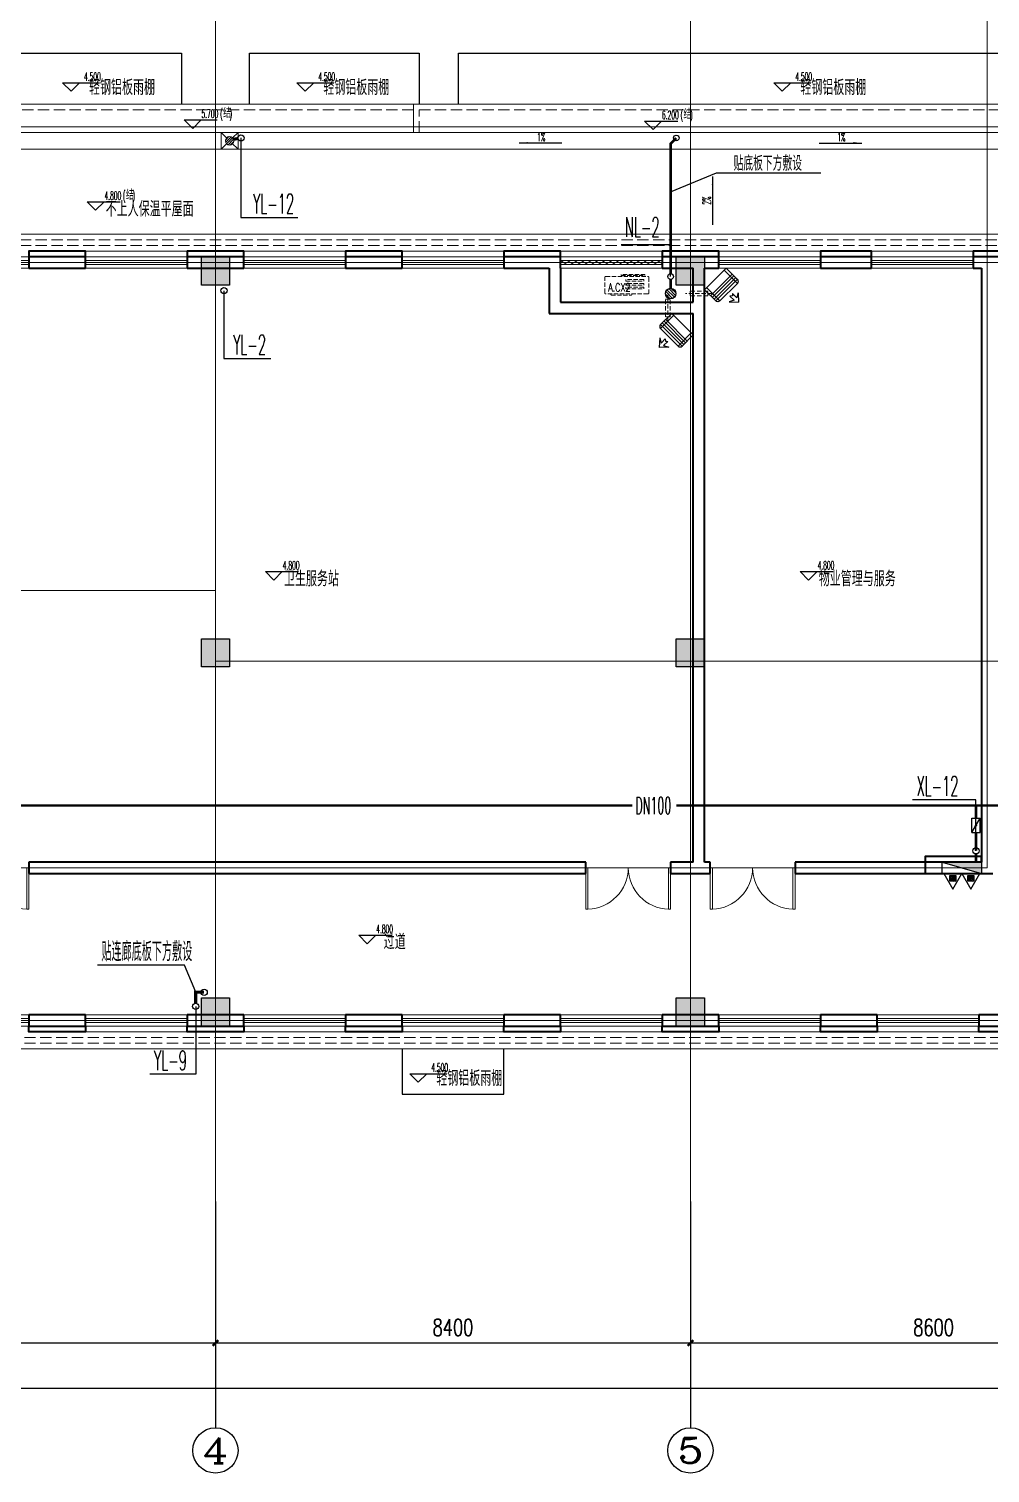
# Model space of a CAD drawing. Extents: x 1031190 to 1725648, y 733081 to 1571294.
# Drawn here: x 1306888 to 1323888, y 1052348 to 1077876 of the extents above; entities that cross this region are included whole.
import ezdxf
from ezdxf.enums import TextEntityAlignment as Align

# ---------------------------------------------------------------- set-up
doc = ezdxf.new("R2010")
doc.units = 0
doc.header["$LTSCALE"] = 1000
doc.header["$MEASUREMENT"] = 0
for name, pattern in [('ACAD_ISO10W100', [18.5, 12, -3, 0.5, -3]), ('DASH', [0.35, 0.25, -0.1]), ('DOTE', [2.42, 2, -0.2, 0.02, -0.2]), ('HIDDEN', [0.375, 0.25, -0.125])]:
    doc.linetypes.add(name, pattern=pattern)
for name, color, linetype in [('A-AC', 8, 'Continuous'), ('AXIS', 3, 'Continuous'), ('AXIS_TEXT', 4, 'Continuous'), ('C-AXIS(轴号)', 3, 'Continuous'), ('C-AXIS-T(字)', 7, 'Continuous'), ('DIM_ELEV', 3, 'Continuous'), ('DIM_SYMB', 3, 'Continuous'), ('DIM_不分区消火栓', 3, 'Continuous'), ('DIM_凝结', 3, 'Continuous'), ('DIM_雨水', 3, 'Continuous'), ('EQUIP_地漏', 7, 'Continuous'), ('EQUIP_消火栓', 7, 'Continuous'), ('EQUIP_灭火器', 7, 'Continuous'), ('PIPE-不分区消火栓', 1, 'X'), ('PIPE-凝结', 150, 'N'), ('PIPE-雨水', 4, 'Y'), ('PUB_TEXT', 4, 'Continuous'), ('S-COLU-HATCH', 30, 'Continuous'), ('S-COLU-LINE1', 6, 'Continuous'), ('TEXT_不分区消火栓', 7, 'Continuous'), ('TWT_LEAD', 3, 'Continuous'), ('VALVE_不分区消火栓', 7, 'Continuous'), ('VPIPE-不分区消火栓', 1, 'X'), ('VPIPE-凝结', 150, 'N'), ('VPIPE-雨水', 4, 'Y'), ('立面', 73, 'Continuous')]:
    doc.layers.add(name, color=color, linetype=linetype)
for name, color, linetype, lineweight in [('DOTE', 19, 'DOTE', 9), ('LVTRY', 1, 'Continuous', 13), ('WALL', 9, 'Continuous', 40), ('WINDOW', 8, 'Continuous', 15), ('z', 6, 'Continuous', 40), ('平面-分水线', 214, 'Continuous', 15), ('平面-排水沟', 86, 'Continuous', 15), ('平面-看线', 45, 'Continuous', 15), ('平面-空调室内机', 8, 'Continuous', 9), ('平面-空调预留孔', 8, 'Continuous', 15)]:
    doc.layers.add(name, color=color, linetype=linetype, lineweight=lineweight)
doc.styles.add('_TCH_AXIS', font='COMPLEX', dxfattribs={"bigfont": 'GBCBIG'})
doc.styles.add('_TCH_DIM', font='SIMPLEX.shx', dxfattribs={"width": 0.6, "oblique": 10, "bigfont": 'hztxt.shx'})
doc.styles.add('_TCH_DIM_T3', font='SIMPLEX', dxfattribs={"width": 0.705882, "bigfont": 'GBCBIG'})
doc.styles.add('_TWT_PIPEDN', font='SIMPLEX.shx', dxfattribs={"width": 0.6, "oblique": 10, "height": 3, "bigfont": 'HZTXT.shx'})
doc.styles.add('_TWT_SERIAL', font='simplex.shx', dxfattribs={"width": 0.6, "oblique": 10, "height": 3.5, "bigfont": 'aadri.shx'})
doc.styles.add('COMPLEX', font='COMPLEX')
doc.styles.get("Standard").update_dxf_attribs({"font": 'gbenor.shx', "bigfont": 'gbcbig.shx'})
doc.linetypes.add('N', pattern='A,3,-0.2,["N",Standard,S=0.25,R=0,X=-0.1,Y=-0.115],-0.2', length=3.4)
doc.linetypes.add('X', pattern='A,3,-0.2,["X",Standard,S=0.25,R=0,X=-0.1,Y=-0.115],-0.25', length=3.45)
doc.linetypes.add('Y', pattern='A,2,-0.2,["Y",Standard,S=0.4,R=0,X=-0.1,Y=-0.115],-0.35', length=2.55)
doc.dimstyles.new('_TCH_ARCH&&100', dxfattribs={"dimtxt": 297.5, "dimasz": 100, "dimexe": 250, "dimexo": 300, "dimgap": 126.25, "dimtad": 1, "dimdec": 0, "dimzin": 0, "dimdsep": 46, "dimtxsty": '_TCH_DIM_T3', "dimblk": 'ARCHTICK', "dimcen": 0.09, "dimclrt": 7, "dimazin": 2, "dimtfac": 1, "dimtdec": 0, "dimtix": 1, "dimtmove": 2, "dimatfit": 3, "dimfxl": 0, "dimtolj": 1, "dimtzin": 0, "dimarcsym": 0})

# ---------------------------------------------------------------- blocks, each defined once
blk = doc.blocks.new('QER5Y5WE3')
for p, q in [((-194, 188), (-1, 388)), ((72, 389), (-156, 153)), ((292, -73), (-90, 296)), ((321, -43), (-61, 326)), ((360, -17), (-29, 359)), ((389, 14), (0, 389)), ((72, 389), (387, 86)), ((236, 408), (404, 419)), ((326, 383), (236, 408)), ((326, 383), (253, 308)), ((297, 307), (253, 308)), ((299, 264), (297, 307)), ((372, 340), (299, 264)), ((399, 251), (372, 340)), ((399, 251), (404, 419)), ((194, -188), (-194, 188)), ((387, 86), (159, -151)), ((388, 13), (194, -188))]:
    blk.add_line(p, q)
for centre, start, end in [((36, 352), 46.0154, 136.0154), ((351, 49), 316.0154, 46.0154)]:
    blk.add_arc(centre, 51.3, start, end)
blk = doc.blocks.new('dongkong')
at = {"layer": '平面-空调预留孔', "linetype": 'HIDDEN', "ltscale": 0.3}
for p, q in [((-603796, 210900), (-603796, 210431)), ((-603836, 210821), (-603836, 210511)), ((-603836, 210821), (-603756, 210821)), ((-603756, 210821), (-603756, 210511))]:
    blk.add_line(p, q, dxfattribs=at)
blk.add_lwpolyline([(-603756, 210511), (-603836, 210511)], dxfattribs=at)
blk = doc.blocks.new('$lvtry$00000171')
for p, q in [((-74, 11), (-11, 74)), ((-70, -27), (27, 70)), ((-53, -53), (53, 53)), ((-27, -70), (70, 27)), ((11, -74), (74, -11))]:
    blk.add_line(p, q)
blk.add_circle((0, 0), 75)
blk.add_point((0, 0))
blk = doc.blocks.new('R5T6Y7TRF')
at = {"layer": '平面-分水线', "elevation": -134}
blk.add_lwpolyline([(392485, -26438), (392785, -26438), (392785, -26738), (392485, -26738)], close=True, dxfattribs=at)
for points in [[(392485, -26438), (392582, -26534)], [(392688, -26534), (392785, -26438)], [(392485, -26738), (392593, -26629)], [(392676, -26629), (392785, -26738)]]:
    blk.add_lwpolyline(points, dxfattribs=at)
at = {"layer": 'LVTRY'}
blk.add_blockref('$lvtry$00000171', (392635, -26588, -134), dxfattribs=at)
blk = doc.blocks.new('ferre')
at = {"layer": '平面-空调预留孔', "linetype": 'DASH', "ltscale": 0.3}
for p, q in [((93393, 115403), (93393, 115393)), ((93766, 115393), (93766, 115403)), ((93403, 115383), (93756, 115383))]:
    blk.add_line(p, q, dxfattribs=at)
blk.add_lwpolyline([(94046, 115403), (93306, 115403, -0.414214), (93286, 115423), (93286, 115693, -0.414214), (93306, 115713), (94046, 115713, -0.414214), (94066, 115693), (94066, 115423, -0.414214)], format="xyb", close=True, dxfattribs=at)
for points in [[(93997, 115743), (93577, 115743), (93577, 115727), (93997, 115727)], [(93975, 115655), (93660, 115655), (93660, 115626), (93975, 115626)], [(93975, 115589), (93660, 115589), (93660, 115560), (93975, 115560)], [(93975, 115523), (93660, 115523), (93660, 115494), (93975, 115494)]]:
    blk.add_lwpolyline(points, close=True, dxfattribs=at)
for centre, start, end in [((93403, 115393), 180, 270), ((93756, 115393), 270, 0)]:
    blk.add_arc(centre, 10, start, end, dxfattribs=at)
at = {"layer": '平面-空调预留孔', "linetype": 'DASH', "ltscale": 0.3, "style": '_TCH_DIM', "width": 0.705882}
blk.add_text('A.CX2', height=146.9, dxfattribs=at).set_placement((93345, 115443))
blk = doc.blocks.new('fergve')
blk.add_blockref('ferre', (25670, -60416))
blk = doc.blocks.new('rewerwer')
at = {"layer": 'S-COLU-HATCH'}
h = blk.add_hatch(color=8, dxfattribs=at)
h.dxf.hatch_style = 1
h.paths.add_polyline_path([(1309938, 1151056), (1310438, 1151056), (1310438, 1150556), (1309938, 1150556)])
h = blk.add_hatch(color=8, dxfattribs=at)
h.dxf.hatch_style = 1
h.paths.add_polyline_path([(1318338, 1151056), (1318838, 1151056), (1318838, 1150556), (1318338, 1150556)])
h = blk.add_hatch(color=8, dxfattribs=at)
h.dxf.hatch_style = 1
h.paths.add_polyline_path([(1309938, 1144306), (1310438, 1144306), (1310438, 1143806), (1309938, 1143806)])
h = blk.add_hatch(color=8, dxfattribs=at)
h.dxf.hatch_style = 1
h.paths.add_polyline_path([(1318338, 1144306), (1318838, 1144306), (1318838, 1143806), (1318338, 1143806)])
h = blk.add_hatch(color=8, dxfattribs=at)
h.dxf.hatch_style = 1
h.paths.add_polyline_path([(1309938, 1137956), (1310438, 1137956), (1310438, 1137456), (1309938, 1137456)])
h = blk.add_hatch(color=8, dxfattribs=at)
h.dxf.hatch_style = 1
h.paths.add_polyline_path([(1318338, 1137956), (1318838, 1137956), (1318838, 1137456), (1318338, 1137456)])
at = {"layer": 'S-COLU-LINE1', "color": 8}
for points in [[(1309938, 1151056), (1310438, 1151056), (1310438, 1150556), (1309938, 1150556)], [(1318338, 1151056), (1318838, 1151056), (1318838, 1150556), (1318338, 1150556)], [(1309938, 1144306), (1310438, 1144306), (1310438, 1143806), (1309938, 1143806)], [(1318338, 1144306), (1318838, 1144306), (1318838, 1143806), (1318338, 1143806)], [(1309938, 1137956), (1310438, 1137956), (1310438, 1137456), (1309938, 1137456)], [(1318338, 1137956), (1318838, 1137956), (1318838, 1137456), (1318338, 1137456)]]:
    blk.add_lwpolyline(points, close=True, dxfattribs=at)
blk = doc.blocks.new('_ArchTick')
at = {"color": 0, "linetype": 'ByBlock', "const_width": 0.4}
blk.add_lwpolyline([(-0.5, -0.5), (0.5, 0.5)], dxfattribs=at)
blk = doc.blocks.new('*D294')
at = {"layer": 'AXIS', "color": 0, "lineweight": -2}
for p, q in [((1293188, 1056848), (1293188, 1053598)), ((1365088, 1056848), (1365088, 1053598)), ((1293188, 1053848), (1365088, 1053848))]:
    blk.add_line(p, q, dxfattribs=at)
at = {"layer": 'Defpoints', "color": 0}
for p in [(1293188, 1057148), (1365088, 1057148), (1365088, 1053848)]:
    blk.add_point(p, dxfattribs=at)
at = {"layer": 'AXIS', "color": 0, "lineweight": -2, "xscale": 100, "yscale": 100, "zscale": 100, "rotation": 180}
blk.add_blockref('_ArchTick', (1293188, 1053848), dxfattribs=at)
at = {"layer": 'AXIS', "color": 0, "lineweight": -2, "xscale": 100, "yscale": 100, "zscale": 100}
blk.add_blockref('_ArchTick', (1365088, 1053848), dxfattribs=at)
at = {"layer": 'AXIS', "color": 7, "insert": (1329138, 1054123), "char_height": 297.5, "attachment_point": 5, "style": '_TCH_DIM_T3'}
blk.add_mtext('\\A1;71900', dxfattribs=at)
blk = doc.blocks.new('*D299')
at = {"layer": 'AXIS', "color": 0, "lineweight": -2}
for p, q in [((1301788, 1056848), (1301788, 1054398)), ((1310188, 1056848), (1310188, 1054398)), ((1301788, 1054648), (1310188, 1054648))]:
    blk.add_line(p, q, dxfattribs=at)
at = {"layer": 'Defpoints', "color": 0}
for p in [(1301788, 1057148), (1310188, 1057148), (1310188, 1054648)]:
    blk.add_point(p, dxfattribs=at)
at = {"layer": 'AXIS', "color": 0, "lineweight": -2, "xscale": 100, "yscale": 100, "zscale": 100, "rotation": 180}
blk.add_blockref('_ArchTick', (1301788, 1054648), dxfattribs=at)
at = {"layer": 'AXIS', "color": 0, "lineweight": -2, "xscale": 100, "yscale": 100, "zscale": 100}
blk.add_blockref('_ArchTick', (1310188, 1054648), dxfattribs=at)
at = {"layer": 'AXIS', "color": 7, "insert": (1305988, 1054923), "char_height": 297.5, "attachment_point": 5, "style": '_TCH_DIM_T3'}
blk.add_mtext('\\A1;8400', dxfattribs=at)
blk = doc.blocks.new('*D300')
at = {"layer": 'AXIS', "color": 0, "lineweight": -2}
for p, q in [((1310188, 1056848), (1310188, 1054398)), ((1318588, 1056848), (1318588, 1054398)), ((1310188, 1054648), (1318588, 1054648))]:
    blk.add_line(p, q, dxfattribs=at)
at = {"layer": 'Defpoints', "color": 0}
for p in [(1310188, 1057148), (1318588, 1057148), (1318588, 1054648)]:
    blk.add_point(p, dxfattribs=at)
at = {"layer": 'AXIS', "color": 0, "lineweight": -2, "xscale": 100, "yscale": 100, "zscale": 100, "rotation": 180}
blk.add_blockref('_ArchTick', (1310188, 1054648), dxfattribs=at)
at = {"layer": 'AXIS', "color": 0, "lineweight": -2, "xscale": 100, "yscale": 100, "zscale": 100}
blk.add_blockref('_ArchTick', (1318588, 1054648), dxfattribs=at)
at = {"layer": 'AXIS', "color": 7, "insert": (1314388, 1054923), "char_height": 297.5, "attachment_point": 5, "style": '_TCH_DIM_T3'}
blk.add_mtext('\\A1;8400', dxfattribs=at)
blk = doc.blocks.new('*D301')
at = {"layer": 'AXIS', "color": 0, "lineweight": -2}
for p, q in [((1318588, 1056848), (1318588, 1054398)), ((1327188, 1056848), (1327188, 1054398)), ((1318588, 1054648), (1327188, 1054648))]:
    blk.add_line(p, q, dxfattribs=at)
at = {"layer": 'Defpoints', "color": 0}
for p in [(1318588, 1057148), (1327188, 1057148), (1327188, 1054648)]:
    blk.add_point(p, dxfattribs=at)
at = {"layer": 'AXIS', "color": 0, "lineweight": -2, "xscale": 100, "yscale": 100, "zscale": 100, "rotation": 180}
blk.add_blockref('_ArchTick', (1318588, 1054648), dxfattribs=at)
at = {"layer": 'AXIS', "color": 0, "lineweight": -2, "xscale": 100, "yscale": 100, "zscale": 100}
blk.add_blockref('_ArchTick', (1327188, 1054648), dxfattribs=at)
at = {"layer": 'AXIS', "color": 7, "insert": (1322888, 1054923), "char_height": 297.5, "attachment_point": 5, "style": '_TCH_DIM_T3'}
blk.add_mtext('\\A1;8600', dxfattribs=at)
blk = doc.blocks.new('$TwtSys$00000434')
for p, q in [((-0.5, 0.5), (-0.5, -0.5)), ((-0.5, -0.5), (0.5, 0.5)), ((0.5, 0.5), (-0.5, 0.5)), ((0.5, -0.5), (0.5, 0.5)), ((-0.5, -0.5), (0.5, -0.5))]:
    blk.add_line(p, q)
blk.add_solid([(0.5, -0.5), (0.5, 0.5), (-0.5, -0.5)])
blk = doc.blocks.new('$TwtSys$00000546')
h = blk.add_hatch()
h.set_pattern_fill('ANSI31', color=256, scale=200, style=0)
h.set_pattern_definition([(45, (-38543.802, -6670.83), (-17.67767, 17.67767), [])])
h.paths.add_polyline_path([(-65, 174), (65, 174), (65, 44), (-65, 44)])
for points in [[(0, 344), (-198, 0), (198, 0)], [(-65, 174), (65, 174), (65, 44), (-65, 44)]]:
    blk.add_lwpolyline(points, close=True)
blk = doc.blocks.new('$TwtSys$00000141')
for p, q in [((-94, 8), (-10, 92)), ((-94, 8), (-10, 92)), ((-87, -35), (35, 87)), ((-87, -35), (35, 87)), ((-66, -66), (66, 66)), ((-66, -66), (66, 66)), ((-32, -87), (88, 33)), ((-32, -87), (88, 33)), ((11, -92), (92, -11)), ((11, -92), (92, -11))]:
    blk.add_line(p, q)
blk.add_circle((0, 0), 94)
blk.add_circle((0, 0), 94)
blk = doc.blocks.new('$VALVE$00000316')
for p, q in [((-125, 72), (125, -72)), ((-125, 72), (-125, -72)), ((-125, 72), (125, 72)), ((125, 72), (125, -72)), ((-125, -72), (125, -72))]:
    blk.add_line(p, q)
at = {"const_width": 21.1}
blk.add_lwpolyline([(-11, 0, 1), (11, 0, 1)], format="xyb", close=True, dxfattribs=at)
for p in [(-125, 0), (125, 0)]:
    blk.add_point(p)
at = {"color": 7, "flags": 9}
for tag in ['XSIZE', 'YSIZE']:
    blk.add_attdef(tag, (0, 0), '', height=0.5, dxfattribs=at)
blk = doc.blocks.new('$DorLib2D$00000002')
for p, q in [((-0.5, 0), (-0.5, 0.4875)), ((-0.475, 0.4875), (-0.5, 0.4875)), ((-0.475, 0), (-0.475, 0.4875)), ((0.475, 0), (0.475, 0.4875)), ((0.475, 0.4875), (0.5, 0.4875)), ((0.5, 0), (0.5, 0.4875)), ((-0.5, 0), (-0.475, 0)), ((0.5, 0), (0.475, 0))]:
    blk.add_line(p, q)
at = {"lineweight": 13}
for centre, start, end in [((-0.4875, 0), 0, 88.53072), ((0.4875, 0), 91.46928, 180)]:
    blk.add_arc(centre, 0.4875, start, end, dxfattribs=at)
blk = doc.blocks.new('$WINLIB2D$00000001')
at = {"color": 0}
for points in [[(-0.5, 0.5), (-0.5, -0.5)], [(-0.5, 0.5), (0.5, 0.5)], [(0.5, -0.5), (0.5, 0.5)], [(0.5, 0.167), (-0.5, 0.167)], [(0.5, -0.167), (-0.5, -0.167)], [(-0.5, -0.5), (0.5, -0.5)]]:
    blk.add_lwpolyline(points, dxfattribs=at)
blk = doc.blocks.new('$WINLIB2D$00000039')
at = {"color": 0}
for points in [[(-0.5, 0.5), (-0.5, -0.5)], [(0.5, 0.5), (-0.5, 0.5)], [(0.5, -0.5), (0.5, 0.5)], [(-0.5, 0.167), (0.5, 0.167)], [(-0.384, -0.167), (-0.448, 0.167)], [(-0.316, -0.167), (-0.38, 0.167)], [(-0.248, -0.167), (-0.312, 0.167)], [(-0.18, -0.167), (-0.244, 0.167)], [(-0.112, -0.167), (-0.176, 0.167)], [(-0.044, -0.167), (-0.108, 0.167)], [(0.024, -0.167), (-0.04, 0.167)], [(0.092, -0.167), (0.028, 0.167)], [(0.16, -0.167), (0.096, 0.167)], [(0.228, -0.167), (0.164, 0.167)], [(0.296, -0.167), (0.232, 0.167)], [(0.364, -0.167), (0.3, 0.167)], [(0.432, -0.167), (0.368, 0.167)], [(0.5, -0.167), (0.436, 0.167)], [(-0.452, -0.167), (-0.5, 0.084)], [(-0.5, -0.167), (0.5, -0.167)], [(0.5, -0.5), (-0.5, -0.5)]]:
    blk.add_lwpolyline(points, dxfattribs=at)
blk = doc.blocks.new('_AXISO')
blk.add_circle((0, 0), 0.5)
at = {"layer": 'AXIS_TEXT', "style": 'COMPLEX', "width": 1.041667}
blk.add_attdef('A', text='', height=0.56, dxfattribs=at).set_placement((-0.25, -0.28), (0.25, -0.28), align=Align.FIT)

msp = doc.modelspace()

# ---------------------------------------------------------------- hatches: boundary and pattern name
at = {"layer": 'DIM_SYMB'}
for points in [[(1315556.3, 1075855.9), (1315706.3, 1075855.9), (1315706.3, 1075875.9)], [(1321619.1, 1075855.9), (1321469.1, 1075855.9), (1321469.1, 1075875.9)], [(1318983.8, 1075264.7), (1318983.8, 1075114.7), (1318963.8, 1075114.7)]]:
    msp.add_hatch(color=8, dxfattribs=at).paths.add_polyline_path(points)
at = {"layer": 'PIPE-凝结'}
for points in [[(1318237.7, 1075847.8), (1318221.8, 1075863.7), (1318215.2, 1075857.1)], [(1318237.7, 1075847.8), (1318215.2, 1075847.8), (1318215.2, 1075857.1)]]:
    msp.add_hatch(color=256, dxfattribs=at).paths.add_polyline_path(points)
at = {"layer": 'PIPE-雨水'}
for points in [[(1309837.7, 1060847.8), (1309810.2, 1060847.8), (1309810.2, 1060875.3)], [(1309837.7, 1060847.8), (1309837.7, 1060875.3), (1309810.2, 1060875.3)]]:
    msp.add_hatch(color=256, dxfattribs=at).paths.add_polyline_path(points)

# ---------------------------------------------------------------- linework, layer by layer
at = {"layer": 'C-AXIS(轴号)'}
for p, q in [((1310187.7, 1057147.8), (1310187.7, 1053147.8)), ((1318587.7, 1057147.8), (1318587.7, 1053147.8))]:
    msp.add_line(p, q, dxfattribs=at)
at = {"layer": 'DIM_ELEV', "color": 8}
for p, q in [((1307633.3, 1076773.2), (1307483.3, 1076923.2)), ((1307483.3, 1076923.2), (1308139.3, 1076923.2)), ((1307633.3, 1076773.2), (1307783.3, 1076923.2)), ((1311776.7, 1076773.2), (1311626.7, 1076923.2)), ((1311626.7, 1076923.2), (1312282.7, 1076923.2)), ((1311776.7, 1076773.2), (1311926.7, 1076923.2)), ((1320212.7, 1076773.2), (1320062.7, 1076923.2)), ((1320062.7, 1076923.2), (1320718.7, 1076923.2)), ((1320212.7, 1076773.2), (1320362.7, 1076923.2)), ((1309786.1, 1076117.4), (1309636.1, 1076267.4)), ((1309636.1, 1076267.4), (1310220.6, 1076267.4)), ((1309786.1, 1076117.4), (1309936.1, 1076267.4)), ((1317928.1, 1076096.4), (1317778.1, 1076246.4)), ((1317778.1, 1076246.4), (1318362.7, 1076246.4)), ((1317928.1, 1076096.4), (1318078.1, 1076246.4)), ((1308067.1, 1074669.6), (1307917.1, 1074819.6)), ((1307917.1, 1074819.6), (1308501.6, 1074819.6)), ((1308067.1, 1074669.6), (1308217.1, 1074819.6)), ((1311219.9, 1068133.7), (1311069.9, 1068283.7)), ((1311069.9, 1068283.7), (1311654.5, 1068283.7)), ((1311219.9, 1068133.7), (1311369.9, 1068283.7)), ((1320678.2, 1068133.7), (1320528.2, 1068283.7)), ((1320528.2, 1068283.7), (1321112.7, 1068283.7)), ((1320678.2, 1068133.7), (1320828.2, 1068283.7)), ((1312872.8, 1061704.2), (1312722.8, 1061854.2)), ((1312722.8, 1061854.2), (1313307.4, 1061854.2)), ((1312872.8, 1061704.2), (1313022.8, 1061854.2)), ((1313775, 1059257.9), (1313625, 1059407.9)), ((1313625, 1059407.9), (1314281, 1059407.9)), ((1313775, 1059257.9), (1313925, 1059407.9))]:
    msp.add_line(p, q, dxfattribs=at)
at = {"layer": 'DIM_SYMB', "color": 8}
for points in [[(1316311.4, 1075855.9), (1315556.3, 1075855.9)], [(1320864, 1075855.9), (1321619.1, 1075855.9)], [(1318983.8, 1074412.3), (1318983.8, 1075264.7)]]:
    msp.add_lwpolyline(points, dxfattribs=at)
at = {"layer": 'DIM_不分区消火栓'}
for p, q in [((1323637.7, 1064248.4), (1322515, 1064248.4)), ((1323637.7, 1063347.8), (1323637.7, 1064248.4))]:
    msp.add_line(p, q, dxfattribs=at)
at = {"layer": 'DIM_凝结'}
for p, q in [((1318237.7, 1074058.2), (1317359.7, 1074058.2)), ((1318237.7, 1073497.8), (1318237.7, 1074058.2))]:
    msp.add_line(p, q, dxfattribs=at)
at = {"layer": 'DIM_雨水'}
for p, q in [((1310637.7, 1075947.8), (1310637.7, 1074541)), ((1310637.7, 1074541), (1311645, 1074541)), ((1310337.7, 1073247.8), (1310337.7, 1072048.9)), ((1310337.7, 1072048.9), (1311164.1, 1072048.9)), ((1309639.1, 1061327.1), (1308099.2, 1061327.1)), ((1309837.7, 1060847.8), (1309639.1, 1061327.1)), ((1309837.7, 1060597.8), (1309837.7, 1059398.9)), ((1309837.7, 1059398.9), (1309028.6, 1059398.9))]:
    msp.add_line(p, q, dxfattribs=at)
at = {"layer": 'DOTE', "linetype": 'ACAD_ISO10W100', "ltscale": 100}
for p, q in [((1310187.7, 1080847.8), (1310187.7, 1057147.8)), ((1318587.7, 1080847.8), (1318587.7, 1057147.8)), ((1323837.7, 1080847.8), (1323837.7, 1063047.8)), ((1368287.7, 1076147.8), (1291011.4, 1076147.8)), ((1327587.7, 1073747.8), (1291011.4, 1073747.8)), ((1310187.7, 1067947.8), (1291011.4, 1067947.8)), ((1310187.7, 1066697.8), (1368287.7, 1066697.8)), ((1291011.4, 1063047.8), (1323837.7, 1063047.8)), ((1291011.4, 1060347.8), (1368287.7, 1060347.8))]:
    msp.add_line(p, q, dxfattribs=at)
at = {"layer": 'PIPE-不分区消火栓', "const_width": 45}
for points in [[(1317562.9, 1064147.8), (1304387.7, 1064147.8)], [(1323637.7, 1064147.8), (1318336.5, 1064147.8)], [(1323637.7, 1064147.8), (1323637.7, 1063922.9)], [(1324439.4, 1064147.8), (1323637.7, 1064147.8)], [(1323637.7, 1063673.2), (1323637.7, 1063347.8)]]:
    msp.add_lwpolyline(points, dxfattribs=at)
at = {"layer": 'PIPE-凝结', "const_width": 45}
for points in [[(1318337.7, 1075947.8), (1318237.7, 1075847.8)], [(1318237.7, 1073547.8), (1318237.7, 1075847.8)], [(1318237.7, 1073447.8), (1318237.7, 1073291.8)]]:
    msp.add_lwpolyline(points, dxfattribs=at)
at = {"layer": 'PIPE-雨水', "const_width": 55}
for points in [[(1310583.5, 1075938.4), (1310507.5, 1075925.2)], [(1309837.7, 1060652.8), (1309837.7, 1060847.8)], [(1309837.7, 1060847.8), (1309987.7, 1060847.8)]]:
    msp.add_lwpolyline(points, dxfattribs=at)
at = {"layer": 'TWT_LEAD'}
for p, q in [((1318237.7, 1074998.9), (1319046, 1075333.8)), ((1319046, 1075333.8), (1320893.3, 1075333.8))]:
    msp.add_line(p, q, dxfattribs=at)
at = {"layer": 'VPIPE-不分区消火栓', "const_width": 45}
msp.add_lwpolyline([(1323637.7, 1063292.8), (1323637.7, 1063147.8)], dxfattribs=at)
at = {"layer": 'VPIPE-不分区消火栓'}
msp.add_circle((1323637.7, 1063347.8), 55, dxfattribs=at)
msp.add_circle((1323637.7, 1063347.8), 55, dxfattribs=at)
at = {"layer": 'VPIPE-凝结'}
for centre in [(1318337.7, 1075947.8), (1318237.7, 1073497.8)]:
    msp.add_circle(centre, 50, dxfattribs=at)
at = {"layer": 'VPIPE-雨水'}
for centre in [(1310637.7, 1075947.8), (1310337.7, 1073247.8), (1309987.7, 1060847.8), (1309837.7, 1060597.8)]:
    msp.add_circle(centre, 55, dxfattribs=at)
at = {"layer": 'WALL', "color": 8}
for p, q in [((1307887.7, 1073847.8), (1306887.7, 1073847.8)), ((1306887.7, 1073847.8), (1306887.7, 1073647.8)), ((1307887.7, 1073647.8), (1307887.7, 1073847.8)), ((1310687.7, 1073847.8), (1309687.7, 1073847.8)), ((1309687.7, 1073847.8), (1309687.7, 1073647.8)), ((1310687.7, 1073647.8), (1310687.7, 1073847.8)), ((1313487.7, 1073847.8), (1312487.7, 1073847.8)), ((1312487.7, 1073847.8), (1312487.7, 1073647.8)), ((1313487.7, 1073647.8), (1313487.7, 1073847.8)), ((1316187.7, 1073847.8), (1315287.7, 1073847.8)), ((1315287.7, 1073847.8), (1315287.7, 1073647.8)), ((1316287.7, 1073847.8), (1316187.7, 1073847.8)), ((1316287.7, 1073647.8), (1316287.7, 1073847.8)), ((1318737.7, 1073847.8), (1318087.7, 1073847.8)), ((1318087.7, 1073847.8), (1318087.7, 1073647.8)), ((1319087.7, 1073847.8), (1318737.7, 1073847.8)), ((1319087.7, 1073647.8), (1319087.7, 1073847.8)), ((1321787.7, 1073847.8), (1320887.7, 1073847.8)), ((1320887.7, 1073847.8), (1320887.7, 1073647.8)), ((1321787.7, 1073647.8), (1321787.7, 1073847.8)), ((1323837.7, 1073847.8), (1323587.7, 1073847.8)), ((1323587.7, 1073847.8), (1323587.7, 1073647.8)), ((1324487.7, 1073847.8), (1323837.7, 1073847.8)), ((1306887.7, 1073647.8), (1307887.7, 1073647.8)), ((1309687.7, 1073647.8), (1310687.7, 1073647.8)), ((1312487.7, 1073647.8), (1313487.7, 1073647.8)), ((1315287.7, 1073647.8), (1316087.7, 1073647.8)), ((1316087.7, 1073647.8), (1316087.7, 1072847.8)), ((1316287.7, 1073647.8), (1316287.7, 1073047.8)), ((1318087.7, 1073647.8), (1318637.7, 1073647.8)), ((1318637.7, 1073047.8), (1318637.7, 1073647.8)), ((1318837.7, 1072947.8), (1318837.7, 1073647.8)), ((1318837.7, 1073647.8), (1319087.7, 1073647.8)), ((1320887.7, 1073647.8), (1321787.7, 1073647.8)), ((1323587.7, 1073647.8), (1323737.7, 1073647.8)), ((1323737.7, 1073647.8), (1323737.7, 1066697.8)), ((1316287.7, 1073047.8), (1318637.7, 1073047.8)), ((1316087.7, 1072847.8), (1318637.7, 1072847.8)), ((1318637.7, 1063147.8), (1318637.7, 1072847.8)), ((1318837.7, 1063147.8), (1318837.7, 1072947.8)), ((1323737.7, 1066697.8), (1323737.7, 1065447.8)), ((1323737.7, 1065447.8), (1323737.7, 1063147.8)), ((1316737.7, 1063147.8), (1306887.7, 1063147.8)), ((1306887.7, 1063147.8), (1306887.7, 1062947.8)), ((1316737.7, 1062947.8), (1316737.7, 1063147.8)), ((1318637.7, 1063147.8), (1318237.7, 1063147.8)), ((1318237.7, 1063147.8), (1318237.7, 1062947.8)), ((1318937.7, 1063147.8), (1318837.7, 1063147.8)), ((1318937.7, 1062947.8), (1318937.7, 1063147.8)), ((1323737.7, 1063147.8), (1320437.7, 1063147.8)), ((1320437.7, 1063147.8), (1320437.7, 1062947.8)), ((1306887.7, 1062947.8), (1316737.7, 1062947.8)), ((1318237.7, 1062947.8), (1318737.7, 1062947.8)), ((1318737.7, 1062947.8), (1318937.7, 1062947.8)), ((1320437.7, 1062947.8), (1323937.7, 1062947.8)), ((1307887.7, 1060447.8), (1306887.7, 1060447.8)), ((1306887.7, 1060447.8), (1306887.7, 1060247.8)), ((1306887.7, 1060247.8), (1307887.7, 1060247.8)), ((1307887.7, 1060247.8), (1307887.7, 1060447.8)), ((1310687.7, 1060447.8), (1309687.7, 1060447.8)), ((1309687.7, 1060447.8), (1309687.7, 1060247.8)), ((1309687.7, 1060247.8), (1310687.7, 1060247.8)), ((1310687.7, 1060247.8), (1310687.7, 1060447.8)), ((1313487.9, 1060447.8), (1312487.7, 1060447.8)), ((1312487.7, 1060447.8), (1312487.7, 1060247.8)), ((1312487.7, 1060247.8), (1313487.9, 1060247.8)), ((1313487.9, 1060247.8), (1313487.9, 1060447.8)), ((1316287.9, 1060447.8), (1315287.9, 1060447.8)), ((1315287.9, 1060447.8), (1315287.9, 1060247.8)), ((1315287.9, 1060247.8), (1316287.9, 1060247.8)), ((1316287.9, 1060247.8), (1316287.9, 1060447.8)), ((1319087.7, 1060447.8), (1318087.9, 1060447.8)), ((1318087.9, 1060447.8), (1318087.9, 1060247.8)), ((1318087.9, 1060247.8), (1319087.7, 1060247.8)), ((1319087.7, 1060247.8), (1319087.7, 1060447.8)), ((1321887.7, 1060447.8), (1320887.7, 1060447.8)), ((1320887.7, 1060447.8), (1320887.7, 1060247.8)), ((1320887.7, 1060247.8), (1321887.7, 1060247.8)), ((1321887.7, 1060247.8), (1321887.7, 1060447.8)), ((1324687.7, 1060447.8), (1323687.7, 1060447.8)), ((1323687.7, 1060447.8), (1323687.7, 1060247.8)), ((1323687.7, 1060247.8), (1324687.7, 1060247.8))]:
    msp.add_line(p, q, dxfattribs=at)
for points in [[(1307887.7, 1073847.8), (1307887.7, 1073947.8), (1306887.7, 1073947.8), (1306887.7, 1073847.8)], [(1310687.7, 1073847.8), (1310687.7, 1073947.8), (1309687.7, 1073947.8), (1309687.7, 1073847.8)], [(1313487.7, 1073847.8), (1313487.7, 1073947.8), (1312487.7, 1073947.8), (1312487.7, 1073847.8)], [(1316287.7, 1073847.8), (1316287.7, 1073947.8), (1315287.7, 1073947.8), (1315287.7, 1073847.8)], [(1319087.7, 1073847.8), (1319087.7, 1073947.8), (1318087.7, 1073947.8), (1318087.7, 1073847.8)], [(1321787.7, 1073847.8), (1321787.7, 1073947.8), (1320887.7, 1073947.8), (1320887.7, 1073847.8)], [(1324487.7, 1073847.8), (1324487.7, 1073947.8), (1323587.7, 1073947.8), (1323587.7, 1073847.8)], [(1307887.7, 1060247.8), (1307887.7, 1060147.8), (1306887.7, 1060147.8), (1306887.7, 1060247.8)], [(1310687.7, 1060247.8), (1310687.7, 1060147.8), (1309687.7, 1060147.8), (1309687.7, 1060247.8)], [(1313487.3, 1060247.8), (1313487.3, 1060147.8), (1312487.3, 1060147.8), (1312487.3, 1060247.8)], [(1316287.7, 1060247.8), (1316287.7, 1060147.8), (1315287.7, 1060147.8), (1315287.7, 1060247.8)], [(1319087.7, 1060247.8), (1319087.7, 1060147.8), (1318087.7, 1060147.8), (1318087.7, 1060247.8)], [(1321887.7, 1060247.8), (1321887.7, 1060147.8), (1320887.7, 1060147.8), (1320887.7, 1060247.8)], [(1324687.7, 1060247.8), (1324687.7, 1060147.8), (1323687.7, 1060147.8), (1323687.7, 1060247.8)]]:
    msp.add_lwpolyline(points, dxfattribs=at)
at = {"layer": 'z'}
msp.add_lwpolyline([(1323737.7, 1063147.8), (1323737.7, 1063247.8), (1322737.7, 1063247.8), (1322737.7, 1062947.8)], dxfattribs=at)
at = {"layer": '平面-排水沟', "color": 8}
msp.add_lwpolyline([(1293287.7, 1075747.8), (1327087.7, 1075747.8)], dxfattribs=at)
at = {"layer": '平面-看线', "color": 8}
for points in [[(1313687.7, 1076547.8), (1306687.7, 1076547.8)], [(1313687.7, 1076047.8), (1313687.7, 1076547.8), (1327587.7, 1076547.8), (1327587.7, 1073747.8), (1327387.7, 1073747.8)], [(1327087.7, 1073947.8), (1327087.7, 1076047.8), (1293287.7, 1076047.8), (1293287.7, 1073947.8)], [(1293287.7, 1074247.8), (1327087.7, 1074247.8)], [(1307887.7, 1073947.8), (1309687.7, 1073947.8)], [(1310687.7, 1073947.8), (1312487.7, 1073947.8)], [(1313487.7, 1073947.8), (1315287.7, 1073947.8)], [(1316287.7, 1073947.8), (1318087.7, 1073947.8)], [(1319087.7, 1073947.8), (1320887.7, 1073947.8)], [(1321787.7, 1073947.8), (1323587.7, 1073947.8)], [(1293087.7, 1060247.8), (1293087.7, 1059847.8), (1365587.7, 1059847.8), (1365587.7, 1070547.8), (1357887.7, 1070547.8), (1357887.7, 1072447.8), (1349137.7, 1072447.8)], [(1307887.7, 1060147.8), (1309687.7, 1060147.8)], [(1310687.3, 1060147.8), (1312487.3, 1060147.8)], [(1313487.7, 1060147.8), (1315287.7, 1060147.8)], [(1316287.7, 1060147.8), (1318087.7, 1060147.8)], [(1319087.7, 1060147.8), (1320887.7, 1060147.8)], [(1321887.7, 1060147.8), (1323687.7, 1060147.8)]]:
    msp.add_lwpolyline(points, dxfattribs=at)
at = {"layer": '平面-看线', "color": 8, "linetype": 'DASH', "ltscale": 0.8}
for points in [[(1313687.7, 1076447.8), (1306687.7, 1076447.8)], [(1313787.7, 1076047.8), (1313787.7, 1076447.8), (1327487.7, 1076447.8), (1327487.7, 1073847.8), (1327387.7, 1073847.8)], [(1293287.7, 1074147.8), (1327087.7, 1074147.8)], [(1293287.7, 1074047.8), (1327087.7, 1074047.8)], [(1293087.7, 1059947.8), (1365487.7, 1059947.8), (1365487.7, 1070447.8), (1357787.7, 1070447.8), (1357787.7, 1072347.8), (1349137.7, 1072347.8)], [(1293087.7, 1060047.8), (1365387.7, 1060047.8), (1365387.7, 1070347.8), (1357687.7, 1070347.8), (1357687.7, 1072247.8), (1349137.7, 1072247.8)]]:
    msp.add_lwpolyline(points, dxfattribs=at)
at = {"layer": '立面', "color": 8}
for points in [[(1306587.7, 1076547.8), (1306587.7, 1077447.8), (1309587.7, 1077447.8), (1309587.7, 1076547.8)], [(1310787.7, 1076547.8), (1310787.7, 1077447.8), (1313787.7, 1077447.8), (1313787.7, 1076547.8)], [(1314487.7, 1076547.8), (1314487.7, 1077447.8), (1326087.7, 1077447.8), (1326087.7, 1076547.8)], [(1313487.9, 1059847.8), (1313487.9, 1059047.8), (1315287.9, 1059047.8), (1315287.9, 1059847.8)]]:
    msp.add_lwpolyline(points, dxfattribs=at)

# ---------------------------------------------------------------- block references
at = {"color": 8}
msp.add_blockref('R5T6Y7TRF', (917802.8, 1102485.4, 134.4), dxfattribs=at)
at = {"layer": 'A-AC', "color": 8, "linetype": 'ByBlock', "xscale": -1, "rotation": 181.0153936611568}
msp.add_blockref('QER5Y5WE3', (1319028.6, 1073456.9), dxfattribs=at)
at = {"layer": 'A-AC', "color": 8, "linetype": 'ByBlock', "rotation": 178.9846063388432}
msp.add_blockref('QER5Y5WE3', (1318446.8, 1072656.9), dxfattribs=at)
at = {"layer": 'C-AXIS(轴号)'}
ref = msp.add_blockref('_AXISO', (1310187.7, 1052747.8), dxfattribs=dict(at, xscale=800, yscale=800, zscale=800))
ref.add_attrib('A', '4', dxfattribs={"layer": 'C-AXIS-T(字)', "height": 452.5, "style": '_TCH_AXIS', "width": 1.3125}).set_placement((1309961.4, 1052521.5), (1310414, 1052521.5), align=Align.FIT)
ref = msp.add_blockref('_AXISO', (1318587.7, 1052747.8), dxfattribs=dict(at, xscale=800, yscale=800, zscale=800))
ref.add_attrib('A', '5', dxfattribs={"layer": 'C-AXIS-T(字)', "height": 452.5, "style": '_TCH_AXIS', "width": 1.5}).set_placement((1318361.4, 1052521.5), (1318814, 1052521.5), align=Align.FIT)
at = {"layer": 'EQUIP_地漏', "rotation": 90}
msp.add_blockref('$TwtSys$00000141', (1318237.7, 1073197.8), dxfattribs=at)
at = {"layer": 'EQUIP_消火栓', "xscale": -700, "yscale": 200, "zscale": 700, "rotation": 179.9999999999747}
msp.add_blockref('$TwtSys$00000434', (1323387.7, 1063047.8), dxfattribs=at)
at = {"layer": 'EQUIP_灭火器', "xscale": 0.8, "yscale": 0.8, "zscale": 0.8, "rotation": 179.9999999999634}
for p in [(1323229, 1062947.8), (1323546.4, 1062947.8)]:
    msp.add_blockref('$TwtSys$00000546', p, dxfattribs=at)
at = {"layer": 'S-COLU-LINE1', "color": 8}
msp.add_blockref('rewerwer', (0, -77208.4), dxfattribs=at)
at = {"layer": 'VALVE_不分区消火栓', "xscale": -1, "yscale": -1, "rotation": 269.9999999910287}
msp.add_blockref('$VALVE$00000316', (1323637.7, 1063798.1), dxfattribs=at)
at = {"layer": 'WINDOW'}
for name, p, xscale, yscale, zscale, rotation in [('$WINLIB2D$00000001', (1305987.7, 1073747.8), -1800, -200, -1800, 359.9999999999766), ('$WINLIB2D$00000001', (1308787.7, 1073747.8), 1800, -200, 1800, 359.9999999999766), ('$WINLIB2D$00000001', (1311587.7, 1073747.8), 1800, -200, 1800, 359.9999999999766), ('$WINLIB2D$00000001', (1314387.7, 1073747.8), 1800, -200, 1800, 359.9999999999766), ('$WINLIB2D$00000039', (1317187.7, 1073747.8), -1800, -200, -1800, 359.9999999999895), ('$WINLIB2D$00000001', (1319987.7, 1073747.8), 1800, -200, 1800, 359.9999999999869), ('$WINLIB2D$00000001', (1322687.7, 1073747.8), 1800, -200, 1800, 359.9999999999869), ('$DorLib2D$00000002', (1306137.7, 1063047.8), 1500, -1500, 1500, 359.9999999999945), ('$DorLib2D$00000002', (1317487.7, 1063047.8), 1500, -1500, 1500, 359.9999999999945), ('$DorLib2D$00000002', (1319687.7, 1063047.8), 1500, -1500, 1500, 359.999999999673), ('$WINLIB2D$00000001', (1305987.7, 1060347.8), 1800, 200, 1800, 179.9999999999978), ('$WINLIB2D$00000001', (1308787.7, 1060347.8), 1800, 200, 1800, 179.9999999999978), ('$WINLIB2D$00000001', (1311587.7, 1060347.8), 1800, 200, 1800, 179.9999999999978), ('$WINLIB2D$00000001', (1314387.9, 1060347.8), 1800, 200, 1800, 179.9999999999978), ('$WINLIB2D$00000001', (1317187.9, 1060347.8), 1800, 200, 1800, 179.9999999999978), ('$WINLIB2D$00000001', (1319987.7, 1060347.8), -1800, 200, -1800, 179.9999999999978), ('$WINLIB2D$00000001', (1322787.7, 1060347.8), -1800, 200, -1800, 179.9999999999978)]:
    msp.add_blockref(name, p, dxfattribs=dict(at, xscale=xscale, yscale=yscale, zscale=zscale, rotation=rotation))
at = {"layer": '平面-空调室内机', "color": 8, "ltscale": 0.3, "xscale": -1, "rotation": 270}
msp.add_blockref('dongkong', (1108072, 1676993.8), dxfattribs=at)
at = {"layer": '平面-空调室内机', "color": 8, "ltscale": 0.3, "rotation": 180}
msp.add_blockref('dongkong', (714391.7, 1283608.6), dxfattribs=at)
at = {"layer": '平面-空调预留孔', "color": 8}
msp.add_blockref('fergve', (1198116.8, 1018205.1), dxfattribs=at)

# ---------------------------------------------------------------- texts
at = {"layer": 'DIM_ELEV', "color": 8, "style": '_TCH_DIM'}
for s, height, width, p in [('4.500', 148.75, 0.423529, (1307862.8, 1076958.2)), ('4.500', 148.75, 0.423529, (1312006.2, 1076958.2)), ('4.500', 148.75, 0.423529, (1320442.2, 1076958.2)), ('5.700', 148.75, 0.423529, (1309940.4, 1076302.4)), ('(', 148.8, 0.423529, (1310270.6, 1076302.4)), ('结', 175, 0.6, (1310322.9, 1076302.4)), (')', 148.8, 0.423529, (1310438.5, 1076302.4)), ('6.200', 148.75, 0.423529, (1318084.2, 1076281.4)), ('(', 148.8, 0.423529, (1318412.7, 1076281.4)), ('结', 175, 0.6, (1318464.9, 1076281.4)), (')', 148.8, 0.423529, (1318580.5, 1076281.4)), ('(', 148.8, 0.423529, (1308551.6, 1074854.6)), ('结', 175, 0.6, (1308603.9, 1074854.6)), (')', 148.8, 0.423529, (1308719.5, 1074854.6)), ('4.800', 148.75, 0.423529, (1308225.1, 1074854.6)), ('4.800', 148.75, 0.423529, (1311378, 1068318.7)), ('4.800', 148.75, 0.423529, (1320836.2, 1068318.7)), ('4.800', 148.75, 0.423529, (1313030.9, 1061889.2)), ('4.500', 148.75, 0.423529, (1314004.5, 1059442.9))]:
    msp.add_text(s, height=height, dxfattribs=dict(at, width=width)).set_placement(p)
at = {"layer": 'DIM_SYMB', "color": 8, "style": '_TCH_DIM', "width": 0.423529}
for p in [(1315877.3, 1075890.9), (1321184.9, 1075890.9)]:
    msp.add_text('1%', height=148.75, dxfattribs=at).set_placement(p)
msp.add_text('2%', height=148.75, rotation=90, dxfattribs=at).set_placement((1318948.8, 1074768.4))
at = {"layer": 'DIM_不分区消火栓', "color": 7, "style": '_TWT_SERIAL', "width": 0.48}
msp.add_text('XL-12', height=350, dxfattribs=at).set_placement((1322585, 1064318.4))
at = {"layer": 'DIM_凝结', "color": 7, "style": '_TWT_SERIAL', "width": 0.48}
msp.add_text('NL-2', height=350, dxfattribs=at).set_placement((1317429.7, 1074198.2))
at = {"layer": 'DIM_雨水', "color": 7}
for s, height, style, width, p in [('YL-12', 350, '_TWT_SERIAL', 0.48, (1310850.7, 1074611)), ('YL-2', 350, '_TWT_SERIAL', 0.48, (1310497.9, 1072118.9)), ('贴连廊底板下方敷设', 337.59, '_TCH_DIM_T3', 0.705882, (1308169.2, 1061397.1)), ('YL-9', 350, '_TWT_SERIAL', 0.48, (1309098.6, 1059468.9))]:
    msp.add_text(s, height=height, dxfattribs=dict(at, style=style, width=width)).set_placement(p)
at = {"layer": 'PUB_TEXT', "color": 8}
for s, p in [('轻钢铝板雨棚', (1307951.6, 1076707.6)), ('轻钢铝板雨棚', (1312095, 1076707.6)), ('轻钢铝板雨棚', (1320531, 1076707.6)), ('不上人保温平屋面', (1308246.2, 1074558)), ('卫生服务站', (1311399.1, 1068022)), ('物业管理与服务', (1320857.3, 1068022)), ('过道', (1313163.5, 1061602.8)), ('轻钢铝板雨棚', (1314093.3, 1059192.3))]:
    msp.add_text(s, height=270.07, dxfattribs=at).set_placement(p)
at = {"layer": 'TEXT_不分区消火栓', "style": '_TWT_PIPEDN', "width": 0.48}
msp.add_text('DN100', height=300, dxfattribs=at).set_placement((1317612.9, 1063997.8))
at = {"layer": 'TWT_LEAD', "color": 7, "style": '_TWT_SERIAL', "width": 0.6}
msp.add_text('贴底板下方敷设', height=261.81, dxfattribs=at).set_placement((1319350.8, 1075368.8))

# ---------------------------------------------------------------- dimensions: what is measured, and where the dimension line sits
at = {"layer": 'AXIS'}
for p1, p2, distance, picture, middle in [((1293187.7, 1057147.8), (1365087.7, 1057147.8), -3300, '*D294', (1329137.7, 1054122.8)), ((1301787.7, 1057147.8), (1310187.7, 1057147.8), -2500, '*D299', (1305987.7, 1054922.8)), ((1310187.7, 1057147.8), (1318587.7, 1057147.8), -2500, '*D300', (1314387.7, 1054922.8)), ((1318587.7, 1057147.8), (1327187.7, 1057147.8), -2500, '*D301', (1322887.7, 1054922.8))]:
    dim = msp.add_aligned_dim(p1=p1, p2=p2, distance=distance, dimstyle='_TCH_ARCH&&100', dxfattribs=at)
    dim.commit()
    dim.dimension.update_dxf_attribs({"geometry": picture, "text_midpoint": middle})

doc.saveas('drawing.dxf')
